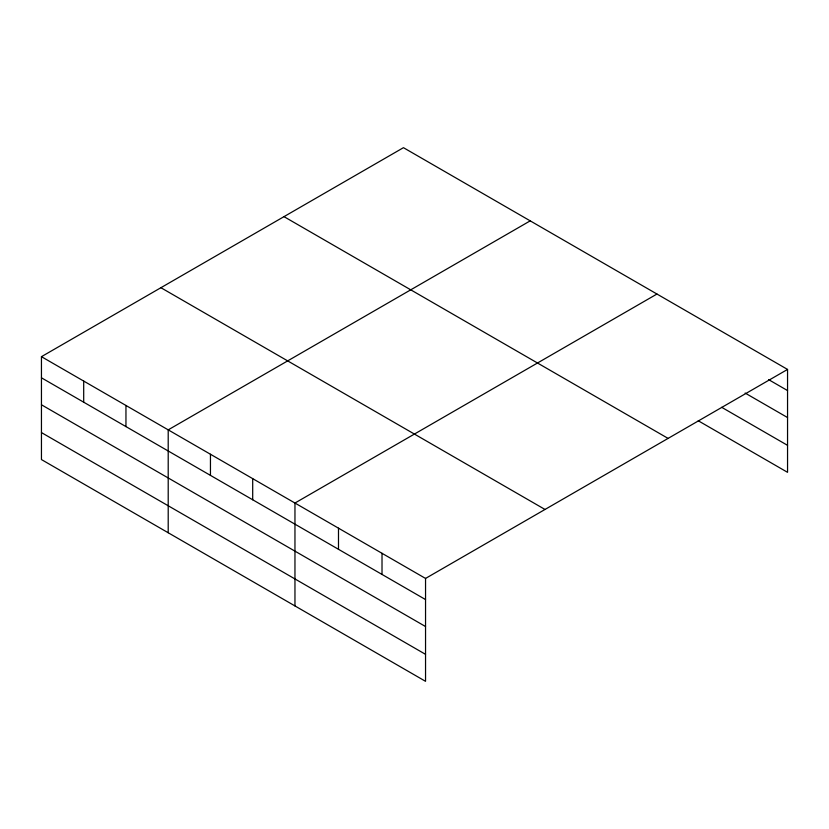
<?xml version="1.0" encoding="UTF-8"?>
<svg xmlns="http://www.w3.org/2000/svg" width="829" height="829" viewBox="0 0 829 829"><rect width="100%" height="100%" fill="white"/><g stroke="black" fill="none" stroke-linecap="round" stroke-linejoin="round"><path stroke-width="1.24" d="M698.256 420.769L787.55 472.323L787.55 369.433L403.454 147.676L41.45 356.677L41.45 459.567L425.546 681.324L425.546 578.435L41.45 356.677M530.208 220.856L168.204 429.857L168.204 532.746M656.951 294.036L294.958 503.037L294.958 605.926M425.546 578.435L787.55 369.433M768.576 379.609L787.55 390.563M745.136 393.06L787.55 417.547M721.696 407.319L787.55 445.339M283.995 216.649L668.091 438.406M160.909 287.704L545.005 509.462M41.45 377.806L425.546 599.564M41.45 404.78L425.546 626.537M41.45 432.583L425.546 654.34M382.014 553.306L382.014 574.424M338.491 528.166L338.491 549.295M252.7 478.644L252.7 499.773M210.452 454.251L210.452 475.38M125.956 405.464L125.956 426.593M83.698 381.071L83.698 402.2"/></g></svg>
